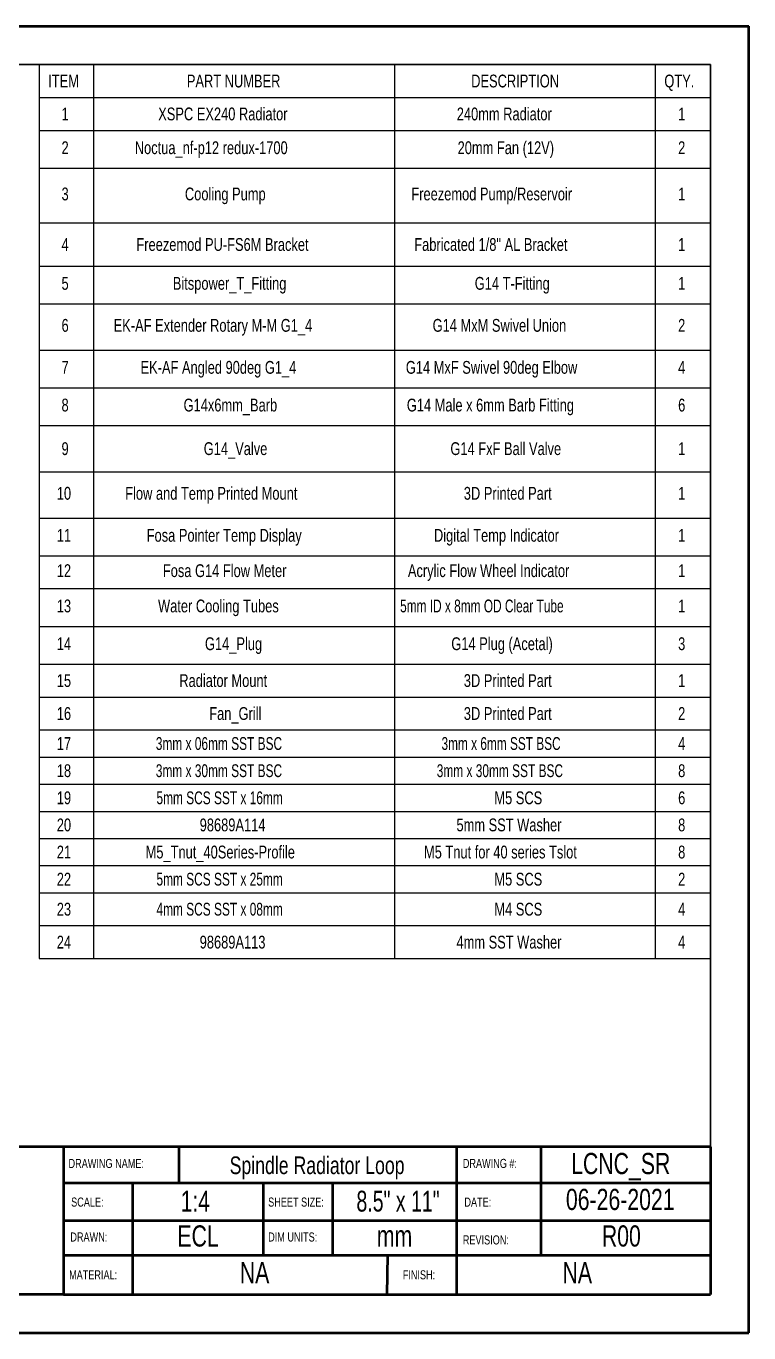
# Model space of a CAD drawing. Header units: millimetres. Extents: x 0 to 279, y 0 to 216.
# Drawn here: x 160 to 279.4, y 0 to 215.9 of the extents above; entities that cross this region are included whole.
import ezdxf

# ---------------------------------------------------------------- set-up
doc = ezdxf.new("R2010")
doc.units = ezdxf.units.MM
for name, color, linetype in [('PAGE_BORDER', 7, 'Continuous'), ('TITLE_BLOCK_BORDER', 7, 'Continuous'), ('TITLE_BLOCK_TEXT', 8, 'Continuous')]:
    doc.layers.add(name, color=color, linetype=linetype)
doc.styles.add('SLDTEXTSTYLE0', font='TXT', dxfattribs={"width": 0.75})
doc.styles.add('SLDTEXTSTYLE1', font='TXT', dxfattribs={"width": 0.7})
doc.styles.add('SLDTEXTSTYLE2', font='TXT', dxfattribs={"width": 0.692308})
doc.styles.add('SLDTEXTSTYLE3', font='TXT', dxfattribs={"width": 0.694444})
doc.styles.add('SLDTEXTSTYLE4', font='TXT', dxfattribs={"width": 0.691176})

# ---------------------------------------------------------------- blocks, each defined once
blk = doc.blocks.new('SW_TABLEANNOTATION_0')
at = {"layer": 'TITLE_BLOCK_BORDER', "color": 0}
for p, q in [((0, 0), (0, -147.71)), ((110.86, 0), (0, 0)), ((8.95, 0), (8.95, -5.44)), ((58.66, 0), (58.66, -5.44)), ((101.75, 0), (101.75, -5.44)), ((110.86, -147.71), (110.86, 0)), ((0, -5.44), (110.86, -5.44)), ((8.95, -5.44), (8.95, -147.71)), ((58.66, -5.44), (58.66, -147.71)), ((101.75, -5.44), (101.75, -147.71)), ((0, -10.88), (110.86, -10.88)), ((0, -17.11), (110.86, -17.11)), ((0, -26.17), (110.86, -26.17)), ((0, -33.29), (110.86, -33.29)), ((0, -39.52), (110.86, -39.52)), ((0, -47.17), (110.86, -47.17)), ((0, -53.4), (110.86, -53.4)), ((0, -59.63), (110.86, -59.63)), ((0, -67.28), (110.86, -67.28)), ((0, -74.92), (110.86, -74.92)), ((0, -81.16), (110.86, -81.16)), ((0, -86.59), (110.86, -86.59)), ((0, -92.83), (110.86, -92.83)), ((0, -99.06), (110.86, -99.06)), ((0, -104.5), (110.86, -104.5)), ((0, -109.94), (110.86, -109.94)), ((0, -114.42), (110.86, -114.42)), ((0, -118.9), (110.86, -118.9)), ((0, -123.39), (110.86, -123.39)), ((0, -127.87), (110.86, -127.87)), ((0, -132.35), (110.86, -132.35)), ((0, -136.83), (110.86, -136.83)), ((0, -142.27), (110.86, -142.27)), ((0, -147.71), (110.86, -147.71))]:
    blk.add_line(p, q, dxfattribs=at)
at = {"layer": 'TITLE_BLOCK_BORDER', "color": 0, "attachment_point": 1}
for s, insert, char_height, style in [('ITEM', (1.5, -1.66), 2.117, 'SLDTEXTSTYLE0'), ('PART NUMBER', (24.39, -1.66), 2.1167, 'SLDTEXTSTYLE0'), ('DESCRIPTION', (71.35, -1.66), 2.1167, 'SLDTEXTSTYLE0'), ('QTY.', (103.25, -1.66), 2.117, 'SLDTEXTSTYLE0'), ('1', (3.69, -7.1), 2.12, 'SLDTEXTSTYLE0'), ('XSPC EX240 Radiator', (19.66, -7.1), 2.1167, 'SLDTEXTSTYLE0'), ('240mm Radiator', (68.97, -7.1), 2.1167, 'SLDTEXTSTYLE0'), ('1', (105.53, -7.1), 2.12, 'SLDTEXTSTYLE0'), ('2', (3.69, -12.68), 2.12, 'SLDTEXTSTYLE0'), ('Noctua_nf-p12 redux-1700', (15.79, -12.68), 2.1167, 'SLDTEXTSTYLE0'), ('20mm Fan (12V)', (69.11, -12.68), 2.1167, 'SLDTEXTSTYLE0'), ('2', (105.53, -12.68), 2.12, 'SLDTEXTSTYLE0'), ('3', (3.69, -20.32), 2.12, 'SLDTEXTSTYLE0'), ('Cooling Pump', (24.07, -20.32), 2.1167, 'SLDTEXTSTYLE0'), ('Freezemod Pump/Reservoir', (61.47, -20.32), 2.1167, 'SLDTEXTSTYLE0'), ('1', (105.53, -20.32), 2.12, 'SLDTEXTSTYLE0'), ('4', (3.69, -28.67), 2.12, 'SLDTEXTSTYLE0'), ('Freezemod PU-FS6M Bracket', (16.06, -28.67), 2.1167, 'SLDTEXTSTYLE0'), ('Fabricated 1/8" AL Bracket', (61.95, -28.67), 2.1167, 'SLDTEXTSTYLE0'), ('1', (105.53, -28.67), 2.12, 'SLDTEXTSTYLE0'), ('5', (3.69, -35.09), 2.12, 'SLDTEXTSTYLE0'), ('Bitspower_T_Fitting', (22.07, -35.09), 2.1167, 'SLDTEXTSTYLE0'), ('G14 T-Fitting', (71.94, -35.09), 2.1167, 'SLDTEXTSTYLE0'), ('1', (105.53, -35.09), 2.12, 'SLDTEXTSTYLE0'), ('6', (3.69, -42.03), 2.12, 'SLDTEXTSTYLE0'), ('EK-AF Extender Rotary M-M G1_4', (12.3, -42.03), 2.1167, 'SLDTEXTSTYLE0'), ('G14 MxM Swivel Union', (64.98, -42.03), 2.1167, 'SLDTEXTSTYLE0'), ('2', (105.53, -42.03), 2.12, 'SLDTEXTSTYLE0'), ('7', (3.69, -48.97), 2.12, 'SLDTEXTSTYLE0'), ('EK-AF Angled 90deg G1_4', (16.74, -48.97), 2.1167, 'SLDTEXTSTYLE0'), ('G14 MxF Swivel 90deg Elbow', (60.56, -48.97), 2.1167, 'SLDTEXTSTYLE0'), ('4', (105.53, -48.97), 2.12, 'SLDTEXTSTYLE0'), ('8', (3.69, -55.2), 2.12, 'SLDTEXTSTYLE0'), ('G14x6mm_Barb', (23.85, -55.2), 2.1167, 'SLDTEXTSTYLE0'), ('G14 Male x 6mm Barb Fitting', (60.72, -55.2), 2.1167, 'SLDTEXTSTYLE0'), ('6', (105.53, -55.2), 2.12, 'SLDTEXTSTYLE0'), ('9', (3.69, -62.4), 2.12, 'SLDTEXTSTYLE0'), ('G14_Valve', (27.18, -62.4), 2.117, 'SLDTEXTSTYLE0'), ('G14 FxF Ball Valve', (67.92, -62.4), 2.1167, 'SLDTEXTSTYLE0'), ('1', (105.53, -62.4), 2.12, 'SLDTEXTSTYLE0'), ('10', (2.91, -69.78), 2.117, 'SLDTEXTSTYLE0'), ('Flow and Temp Printed Mount', (14.21, -69.78), 2.1167, 'SLDTEXTSTYLE0'), ('3D Printed Part', (70.13, -69.78), 2.1167, 'SLDTEXTSTYLE0'), ('1', (105.53, -69.78), 2.12, 'SLDTEXTSTYLE0'), ('11', (2.91, -76.72), 2.117, 'SLDTEXTSTYLE0'), ('Fosa Pointer Temp Display', (17.76, -76.72), 2.1167, 'SLDTEXTSTYLE0'), ('Digital Temp Indicator', (65.2, -76.72), 2.1167, 'SLDTEXTSTYLE0'), ('1', (105.53, -76.72), 2.12, 'SLDTEXTSTYLE0'), ('12', (2.91, -82.56), 2.117, 'SLDTEXTSTYLE0'), ('Fosa G14 Flow Meter', (20.43, -82.56), 2.1167, 'SLDTEXTSTYLE0'), ('Acrylic Flow Wheel Indicator', (60.9, -82.56), 2.1167, 'SLDTEXTSTYLE0'), ('1', (105.53, -82.56), 2.12, 'SLDTEXTSTYLE0'), ('13', (2.91, -88.39), 2.117, 'SLDTEXTSTYLE0'), ('Water Cooling Tubes', (19.63, -88.39), 2.1167, 'SLDTEXTSTYLE0'), ('5mm ID x 8mm OD Clear Tube', (59.61, -88.39), 2.1167, 'SLDTEXTSTYLE2'), ('1', (105.53, -88.39), 2.12, 'SLDTEXTSTYLE0'), ('14', (2.91, -94.63), 2.117, 'SLDTEXTSTYLE0'), ('G14_Plug', (27.38, -94.63), 2.117, 'SLDTEXTSTYLE0'), ('G14 Plug (Acetal)', (68.07, -94.63), 2.1167, 'SLDTEXTSTYLE0'), ('3', (105.53, -94.63), 2.12, 'SLDTEXTSTYLE0'), ('15', (2.91, -100.72), 2.117, 'SLDTEXTSTYLE0'), ('Radiator Mount', (23.14, -100.72), 2.1167, 'SLDTEXTSTYLE0'), ('3D Printed Part', (70.13, -100.72), 2.1167, 'SLDTEXTSTYLE0'), ('1', (105.53, -100.72), 2.12, 'SLDTEXTSTYLE0'), ('16', (2.91, -106.16), 2.117, 'SLDTEXTSTYLE0'), ('Fan_Grill', (28.09, -106.16), 2.117, 'SLDTEXTSTYLE0'), ('3D Printed Part', (70.13, -106.16), 2.1167, 'SLDTEXTSTYLE0'), ('2', (105.53, -106.16), 2.12, 'SLDTEXTSTYLE0'), ('17', (2.91, -111.12), 2.117, 'SLDTEXTSTYLE0'), ('3mm x 06mm SST BSC', (19.26, -111.12), 2.1167, 'SLDTEXTSTYLE3'), ('3mm x 6mm SST BSC', (66.45, -111.12), 2.1167, 'SLDTEXTSTYLE4'), ('4', (105.53, -111.12), 2.12, 'SLDTEXTSTYLE0'), ('18', (2.91, -115.61), 2.117, 'SLDTEXTSTYLE0'), ('3mm x 30mm SST BSC', (19.26, -115.61), 2.1167, 'SLDTEXTSTYLE3'), ('3mm x 30mm SST BSC', (65.66, -115.61), 2.1167, 'SLDTEXTSTYLE3'), ('8', (105.53, -115.61), 2.12, 'SLDTEXTSTYLE0'), ('19', (2.91, -120.09), 2.117, 'SLDTEXTSTYLE0'), ('5mm SCS SST x 16mm', (19.37, -120.09), 2.1167, 'SLDTEXTSTYLE3'), ('M5 SCS', (75.18, -120.09), 2.117, 'SLDTEXTSTYLE0'), ('6', (105.53, -120.09), 2.12, 'SLDTEXTSTYLE0'), ('20', (2.91, -124.57), 2.117, 'SLDTEXTSTYLE0'), ('98689A114', (26.51, -124.57), 2.117, 'SLDTEXTSTYLE0'), ('5mm SST Washer', (68.92, -124.57), 2.1167, 'SLDTEXTSTYLE0'), ('8', (105.53, -124.57), 2.12, 'SLDTEXTSTYLE0'), ('21', (2.91, -129.05), 2.117, 'SLDTEXTSTYLE0'), ('M5_Tnut_40Series-Profile', (17.58, -129.05), 2.1167, 'SLDTEXTSTYLE0'), ('M5 Tnut for 40 series Tslot', (63.56, -129.05), 2.1167, 'SLDTEXTSTYLE0'), ('8', (105.53, -129.05), 2.12, 'SLDTEXTSTYLE0'), ('22', (2.91, -133.53), 2.117, 'SLDTEXTSTYLE0'), ('5mm SCS SST x 25mm', (19.37, -133.53), 2.1167, 'SLDTEXTSTYLE3'), ('M5 SCS', (75.18, -133.53), 2.117, 'SLDTEXTSTYLE0'), ('2', (105.53, -133.53), 2.12, 'SLDTEXTSTYLE0'), ('23', (2.91, -138.49), 2.117, 'SLDTEXTSTYLE0'), ('4mm SCS SST x 08mm', (19.37, -138.49), 2.1167, 'SLDTEXTSTYLE3'), ('M4 SCS', (75.18, -138.49), 2.117, 'SLDTEXTSTYLE0'), ('4', (105.53, -138.49), 2.12, 'SLDTEXTSTYLE0'), ('24', (2.91, -143.93), 2.117, 'SLDTEXTSTYLE0'), ('98689A113', (26.51, -143.93), 2.117, 'SLDTEXTSTYLE0'), ('4mm SST Washer', (68.92, -143.93), 2.1167, 'SLDTEXTSTYLE0'), ('4', (105.53, -143.93), 2.12, 'SLDTEXTSTYLE0')]:
    blk.add_mtext(s, dxfattribs=dict(at, insert=insert, char_height=char_height, style=style))

msp = doc.modelspace()

# ---------------------------------------------------------------- linework, layer by layer
at = {"color": 7, "linetype": 'Continuous', "lineweight": 50}
for p, q in [((0, 215.9), (279.4, 215.9)), ((279.4, 0), (279.4, 215.9)), ((0, 0), (279.4, 0))]:
    msp.add_line(p, q, dxfattribs=at)
at = {"layer": 'PAGE_BORDER', "lineweight": 35}
for p, q in [((6.35, 209.55), (273.05, 209.55)), ((273.05, 209.55), (273.05, 6.35)), ((6.35, 6.35), (273.05, 6.35))]:
    msp.add_line(p, q, dxfattribs=at)
at = {"layer": 'TITLE_BLOCK_BORDER', "lineweight": 50}
for p, q in [((166.18, 30.71), (123.09, 30.71)), ((166.18, 30.71), (166.18, 6.35)), ((273.05, 30.71), (166.18, 30.71)), ((185.24, 30.71), (185.24, 24.78)), ((231.13, 30.71), (231.13, 6.35)), ((245.03, 30.71), (245.03, 12.84)), ((273.05, 30.71), (273.05, 6.35)), ((273.05, 24.73), (166.18, 24.73)), ((177.61, 24.73), (177.61, 6.35)), ((199.16, 24.73), (199.16, 12.84)), ((210.64, 24.73), (210.64, 12.84)), ((273.05, 18.52), (166.18, 18.52)), ((166.36, 12.84), (273.05, 12.84)), ((219.7, 12.84), (219.61, 6.35)), ((166.18, 6.35), (123.09, 6.35)), ((166.18, 6.35), (273.05, 6.35))]:
    msp.add_line(p, q, dxfattribs=at)

# ---------------------------------------------------------------- block references
at = {"layer": 'TITLE_BLOCK_BORDER'}
msp.add_blockref('SW_TABLEANNOTATION_0', (162.19, 209.55), dxfattribs=at)

# ---------------------------------------------------------------- texts
at = {"layer": 'TITLE_BLOCK_TEXT'}
for s, insert, char_height, attachment_point, style in [('DRAWING NAME:', (167.04, 28.74), 1.5, 1, 'SLDTEXTSTYLE0'), ('Spindle Radiator Loop', (208.09, 29.14), 2.9104, 2, 'SLDTEXTSTYLE0'), ('DRAWING #:', (232.16, 28.75), 1.5, 1, 'SLDTEXTSTYLE0'), ('LCNC_SR', (258.24, 29.73), 3.5, 2, 'SLDTEXTSTYLE0'), ('06-26-2021', (258.16, 23.8), 3.5, 2, 'SLDTEXTSTYLE0'), ('SCALE:', (167.47, 22.36), 1.5, 1, 'SLDTEXTSTYLE0'), ('1:4', (187.97, 23.48), 3.44, 2, 'SLDTEXTSTYLE0'), ('SHEET SIZE:', (200.01, 22.36), 1.5, 1, 'SLDTEXTSTYLE0'), ('8.5" x 11"', (221.46, 23.48), 3.44, 2, 'SLDTEXTSTYLE1'), ('DATE:', (232.42, 22.36), 1.5, 1, 'SLDTEXTSTYLE0'), ('ECL', (188.43, 17.76), 3.5, 2, 'SLDTEXTSTYLE0'), ('R00', (258.34, 17.76), 3.5, 2, 'SLDTEXTSTYLE0'), ('DRAWN:', (167.34, 16.59), 1.5, 1, 'SLDTEXTSTYLE0'), ('DIM UNITS:', (200.01, 16.59), 1.5, 1, 'SLDTEXTSTYLE0'), ('mm', (220.88, 17.76), 3.5, 2, 'SLDTEXTSTYLE0'), ('REVISION:', (232.16, 16.11), 1.5, 1, 'SLDTEXTSTYLE0'), ('NA', (197.76, 11.71), 3.5, 2, 'SLDTEXTSTYLE0'), ('NA', (251.06, 11.71), 3.5, 2, 'SLDTEXTSTYLE0'), ('MATERIAL:', (167.13, 10.34), 1.5, 1, 'SLDTEXTSTYLE0'), ('FINISH:', (222.24, 10.34), 1.5, 1, 'SLDTEXTSTYLE0')]:
    msp.add_mtext(s, dxfattribs=dict(at, insert=insert, char_height=char_height, attachment_point=attachment_point, style=style))

doc.saveas('drawing.dxf')
